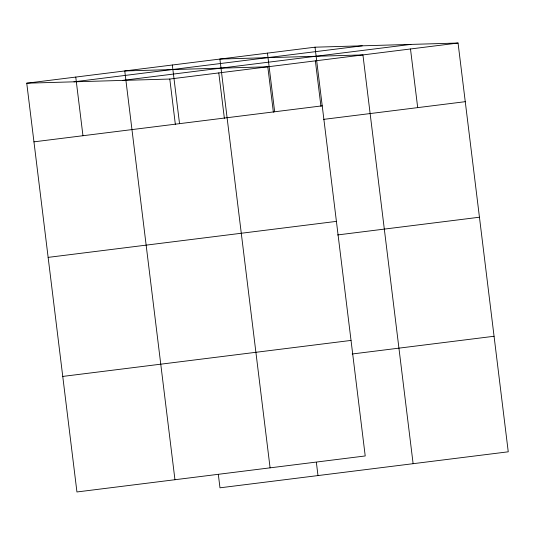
<?xml version="1.0" encoding="UTF-8"?>
<svg xmlns="http://www.w3.org/2000/svg" width="535" height="535" viewBox="0 0 535 535"><rect width="100%" height="100%" fill="white"/><g stroke="black" fill="none" stroke-linecap="round" stroke-linejoin="round"><path stroke-width="0.8" d="M315.021 47.187L365.218 455.96L76.94 491.966L26.75 83.192L315.021 47.187L458.06 43.034L508.25 451.808L219.979 487.813L218.354 474.612M73.95 81.822L362.228 45.816M122.582 80.41L410.86 44.405M26.75 83.192L169.782 79.04L458.06 43.034M33.952 141.842L322.224 105.836M323.387 119.405L465.263 101.683M48.137 257.382L336.415 221.376M337.572 234.945L479.447 217.223M62.755 376.426L351.027 340.421M352.19 353.989L494.066 336.268M410.492 48.973L417.695 107.622M413.12 463.691L362.931 54.911L219.892 59.064L270.088 467.844M315.362 60.856L320.94 106.291M267.46 53.125L274.662 111.775M273.378 112.23L267.794 66.795L124.762 70.948L174.952 479.728M316.366 462.367L317.991 475.575M218.788 72.914L224.372 118.349M172.33 65.009L179.533 123.659M169.782 79.04L175.36 124.474M75.756 77.067L82.958 135.723"/></g></svg>
